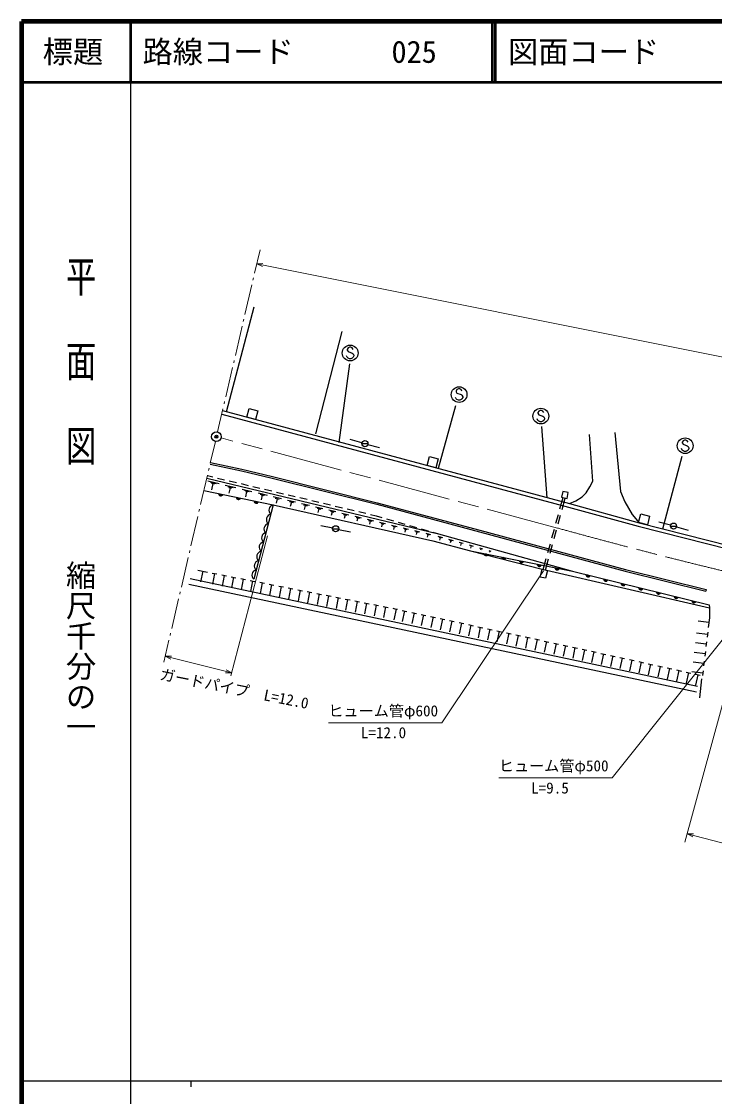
# Model space of a CAD drawing. Units: millimetres, scale not verified. Extents: x 40000 to 680000, y 20000 to 380000.
# Drawn here: x 40000 to 154516, y 202409 to 380000 of the extents above; entities that cross this region are included whole.
import ezdxf
from ezdxf.enums import TextEntityAlignment as Align

# ---------------------------------------------------------------- set-up
doc = ezdxf.new("R2010")
doc.units = ezdxf.units.MM
doc.header["$LTSCALE"] = 1000
doc.header["$PDMODE"] = 32
doc.header["$PDSIZE"] = 500
doc.linetypes.add('CHAIN', pattern=[18.5, 12, -1.5, 3.5, -1.5])
for name, color, linetype, lineweight in [('M-BGD', 7, 'Continuous', 25), ('M-BMK', 2, 'CHAIN', 13), ('M-BMK-HTXT', 7, 'Continuous', 13), ('M-BMK-ROW', 30, 'Continuous', 25), ('M-BMK-SRVR', 3, 'Continuous', 25), ('M-STR-HTXT', 7, 'Continuous', 13), ('M-STR-STRC', 7, 'Continuous', 25), ('M-TTL', 2, 'Continuous', 140), ('M-TTL-BAND', 7, 'Continuous', 25), ('M-TTL-LINE', 7, 'Continuous', 50)]:
    doc.layers.add(name, color=color, linetype=linetype, lineweight=lineweight)
doc.layers.add('M-OTRS', color=6, linetype='Continuous')
doc.layers.add('M-TTL-TXT', color=7, linetype='Continuous')
doc.styles.add('@ＭＳ ゴシック', font='')
doc.styles.add('ＭＳ ゴシック', font='')
doc.styles.get('@ＭＳ ゴシック').set_extended_font_data('@MS Gothic')
doc.styles.get('ＭＳ ゴシック').set_extended_font_data('MS Gothic')

msp = doc.modelspace()

# ---------------------------------------------------------------- linework, layer by layer
at = {"layer": 'M-BGD'}
for p, q in [((73891, 315542), (78449, 332866)), ((92958, 328801), (88582, 311889)), ((96260, 310395), (94333, 310930)), ((96242, 310262), (97242, 310262)), ((97225, 310133), (99157, 309617)), ((70713, 304975), (71617, 304760)), ((70770, 304125), (72638, 303675)), ((71207, 303888), (72141, 303663)), ((71411, 303707), (71878, 303595)), ((72395, 304575), (73563, 304298)), ((74341, 304113), (75509, 303836)), ((70138, 302509), (81584, 300132)), ((71644, 303651), (71404, 302655)), ((73677, 303425), (75411, 303008)), ((74083, 303205), (74950, 302996)), ((74489, 302985), (74266, 302060)), ((74272, 303037), (74706, 302933)), ((76287, 303652), (77455, 303374)), ((76448, 302758), (78054, 302371)), ((76823, 302554), (77627, 302361)), ((77199, 302351), (76993, 301494)), ((76998, 302399), (77400, 302302)), ((78233, 303190), (79401, 302913)), ((79087, 302123), (80571, 301765)), ((79434, 301934), (80176, 301756)), ((80179, 302728), (81347, 302451)), ((82125, 302266), (83293, 301989)), ((81584, 300132), (78383, 287868)), ((79782, 301746), (79591, 300954)), ((79596, 301791), (79967, 301701)), ((81597, 301518), (82975, 301187)), ((81897, 301252), (82586, 301086)), ((82242, 301169), (82065, 300434)), ((83974, 300946), (85298, 300627)), ((84071, 301804), (85239, 301527)), ((84262, 300690), (84924, 300531)), ((84593, 300610), (84423, 299904)), ((86017, 301342), (87185, 301065)), ((86296, 300387), (87568, 300081)), ((86573, 300141), (87209, 299988)), ((87963, 300880), (89131, 300603)), ((89909, 300419), (91077, 300142)), ((128981, 299507), (129489, 301349)), ((129349, 299406), (129857, 301247)), ((86891, 300064), (86728, 299386)), ((88566, 299841), (89786, 299547)), ((88832, 299605), (89442, 299458)), ((89137, 299531), (88980, 298880)), ((90783, 299307), (91953, 299025)), ((91038, 299080), (91623, 298940)), ((91331, 299010), (91180, 298386)), ((91855, 299957), (93022, 299680)), ((92950, 298785), (94071, 298515)), ((93194, 298568), (93754, 298433)), ((93474, 298501), (93330, 297903)), ((93801, 299495), (94968, 299218)), ((95747, 299033), (96914, 298756)), ((97693, 298571), (98597, 298357)), ((98597, 298357), (99528, 298086)), ((128317, 297097), (128716, 298543)), ((128685, 296996), (129084, 298442)), ((91423, 296301), (89465, 296711)), ((95067, 298276), (96140, 298017)), ((95300, 298068), (95837, 297939)), ((95569, 298003), (95431, 297431)), ((97135, 297778), (98161, 297531)), ((97359, 297579), (97872, 297456)), ((97615, 297517), (97483, 296970)), ((99156, 297291), (100137, 297055)), ((99370, 297101), (99860, 296983)), ((99615, 297042), (99489, 296520)), ((100296, 297862), (101448, 297527)), ((101131, 296816), (102067, 296590)), ((101335, 296635), (101803, 296522)), ((101569, 296578), (101449, 296079)), ((102216, 297303), (103368, 296968)), ((104136, 296744), (105289, 296408)), ((147263, 296774), (145331, 297290)), ((147246, 296645), (148246, 296645)), ((91412, 296199), (92412, 296199)), ((92401, 296095), (94358, 295682)), ((103061, 296351), (103953, 296136)), ((103255, 296178), (103701, 296071)), ((103478, 296125), (103363, 295649)), ((104946, 295897), (105795, 295693)), ((105131, 295733), (105556, 295631)), ((105343, 295682), (105234, 295229)), ((106057, 296185), (107209, 295849)), ((106788, 295454), (107596, 295259)), ((106964, 295297), (107368, 295200)), ((107166, 295249), (107062, 294818)), ((107977, 295626), (108908, 295355)), ((108806, 294968), (109591, 294749)), ((108973, 294809), (109365, 294699)), ((127653, 294687), (128052, 296133)), ((128021, 294585), (128420, 296031)), ((148229, 296514), (150160, 295992)), ((109169, 294754), (109052, 294335)), ((110576, 294474), (111317, 294267)), ((110733, 294323), (111104, 294220)), ((110919, 294271), (110808, 293876)), ((112301, 293992), (113000, 293797)), ((112651, 293894), (112521, 293428)), ((113984, 293522), (114641, 293338)), ((114313, 293430), (114190, 292992)), ((115689, 293046), (116177, 292909)), ((126989, 292277), (127388, 293723)), ((127357, 292175), (127756, 293621)), ((115933, 292978), (115842, 292652)), ((117220, 292618), (117549, 292526)), ((117385, 292572), (117323, 292352)), ((126216, 289471), (126724, 291312)), ((126584, 289369), (127091, 291211)), ((151728, 270138), (67865, 287910)), ((69160, 289346), (70730, 289040)), ((69945, 289193), (69600, 287426)), ((71515, 288886), (72300, 288733)), ((71908, 288809), (71563, 287043)), ((73086, 288579), (73871, 288426)), ((73478, 288503), (73133, 286736)), ((74656, 288272), (75441, 288119)), ((75048, 288196), (74703, 286429)), ((76226, 287965), (77011, 287812)), ((76619, 287889), (76273, 286122)), ((151532, 269214), (67669, 286986)), ((77796, 287659), (78582, 287505)), ((78189, 287582), (77844, 285815)), ((79367, 287352), (80152, 287198)), ((79759, 287275), (79414, 285508)), ((80937, 287045), (81722, 286891)), ((81330, 286968), (80984, 285201)), ((82507, 286738), (83292, 286584)), ((82900, 286661), (82555, 284895)), ((84078, 286431), (84863, 286278)), ((84470, 286354), (84125, 284588)), ((85648, 286124), (86433, 285971)), ((86040, 286047), (85695, 284281)), ((153132, 286178), (153067, 285916)), ((87218, 285817), (88003, 285664)), ((87611, 285740), (87265, 283974)), ((88788, 285510), (89574, 285357)), ((89181, 285434), (88836, 283667)), ((90359, 285203), (91144, 285050)), ((90751, 285127), (90406, 283360)), ((91929, 284896), (92714, 284743)), ((92322, 284820), (91976, 283053)), ((93499, 284590), (94284, 284436)), ((93892, 284513), (93547, 282746)), ((95070, 284283), (95855, 284129)), ((95462, 284206), (95117, 282439)), ((96640, 283976), (97425, 283822)), ((97032, 283899), (96687, 282132)), ((98210, 283669), (98995, 283515)), ((98603, 283592), (98258, 281826)), ((99781, 283362), (100566, 283209)), ((100173, 283285), (99828, 281519)), ((101351, 283055), (101682, 282990)), ((101908, 282942), (101528, 281182)), ((101682, 282990), (102134, 282893)), ((102916, 282724), (103698, 282555)), ((103307, 282639), (102927, 280880)), ((104480, 282386), (105262, 282217)), ((104871, 282302), (104491, 280542)), ((106044, 282048), (106826, 281880)), ((106435, 281964), (106055, 280205)), ((107608, 281711), (108390, 281542)), ((107999, 281626), (107619, 279867)), ((109172, 281373), (109954, 281204)), ((109563, 281289), (109183, 279529)), ((110736, 281035), (111518, 280866)), ((111127, 280951), (110747, 279191)), ((112300, 280698), (113082, 280529)), ((112691, 280613), (112311, 278854)), ((153593, 280697), (151807, 280917)), ((153691, 281491), (153495, 279903)), ((113864, 280360), (114646, 280191)), ((114255, 280275), (113875, 278516)), ((115428, 280022), (116210, 279853)), ((115819, 279938), (115439, 278178)), ((116992, 279684), (117774, 279516)), ((117383, 279600), (117003, 277841)), ((118556, 279347), (119338, 279178)), ((118947, 279262), (118567, 277503)), ((120120, 279009), (120902, 278840)), ((120511, 278925), (120131, 277165)), ((153349, 278712), (151562, 278932)), ((153398, 279109), (153300, 278315)), ((121684, 278671), (122465, 278502)), ((122075, 278587), (121695, 276827)), ((123247, 278334), (124029, 278165)), ((123638, 278249), (123259, 276490)), ((124811, 277996), (125593, 277827)), ((125202, 277911), (124822, 276152)), ((126375, 277658), (127157, 277489)), ((126766, 277574), (126386, 275814)), ((127939, 277320), (128721, 277152)), ((128330, 277236), (127950, 275477)), ((153153, 277124), (151367, 277344)), ((153202, 277521), (153104, 276727)), ((129503, 276983), (130285, 276814)), ((129894, 276898), (129514, 275139)), ((131067, 276645), (131849, 276476)), ((131458, 276561), (131078, 274801)), ((132631, 276307), (133412, 276135)), ((133022, 276221), (132635, 274463)), ((134194, 275963), (134975, 275791)), ((134584, 275877), (134198, 274119)), ((135756, 275620), (136538, 275448)), ((136147, 275534), (135760, 273776)), ((137319, 275276), (138100, 275104)), ((152958, 275536), (151171, 275756)), ((153007, 275933), (152909, 275139)), ((137710, 275190), (137323, 273432)), ((138882, 274932), (139663, 274760)), ((139272, 274846), (138886, 273088)), ((140444, 274588), (141226, 274416)), ((140835, 274502), (140448, 272744)), ((142007, 274245), (142788, 274073)), ((142398, 274159), (142011, 272401)), ((143570, 273901), (144351, 273729)), ((143960, 273815), (143574, 272057)), ((145132, 273557), (145914, 273385)), ((152762, 273948), (150976, 274168)), ((152811, 274345), (152713, 273551)), ((145523, 273471), (145136, 271713)), ((146695, 273213), (147476, 273041)), ((147086, 273127), (146699, 271369)), ((148258, 272870), (149039, 272698)), ((148648, 272784), (148261, 271026)), ((149820, 272526), (150601, 272354)), ((150211, 272440), (149824, 270682)), ((152567, 272360), (150780, 272580)), ((151383, 272182), (152164, 272010)), ((151773, 272096), (151387, 270338)), ((152615, 272757), (152518, 271963)), ((152388, 271431), (152027, 268245))]:
    msp.add_line(p, q, dxfattribs=at)
for points in [[(73083, 315137), (130380, 299779), (141913, 296608), (160789, 291822)], [(73239, 315716), (130537, 300358), (142066, 297188), (160937, 292404)], [(130537, 300358), (131574, 300798), (132627, 301447), (133303, 302137), (133910, 303100), (134384, 304037), (133845, 311764)], [(138024, 312089), (139005, 302378), (139685, 300662), (140888, 298559), (142066, 297188)], [(71160, 306865), (76370, 305778), (81429, 304544), (98721, 300245), (115687, 295694), (139763, 289221), (153067, 285916)], [(71215, 307129), (76429, 306041), (81493, 304807), (98789, 300506), (115757, 295955), (139830, 289482), (153132, 286178)], [(70619, 304573), (108908, 295355), (131060, 289169)], [(81584, 300132), (107973, 294204), (114188, 292579), (126019, 289516), (153679, 283116)], [(114188, 292579), (131060, 289169), (153655, 283633)], [(153655, 283633), (153679, 283116), (153691, 281491)]]:
    msp.add_lwpolyline(points, dxfattribs=at)
for points in [[(129253, 301395), (130163, 301217), (130352, 302186), (129442, 302363)], [(126019, 289516), (126901, 289312), (126600, 288012), (125718, 288216)]]:
    msp.add_lwpolyline(points, close=True, dxfattribs=at)
for centre in [(96742, 310262), (91912, 296199), (147746, 296645)]:
    msp.add_circle(centre, 500, dxfattribs=at)
for centre, radius, start, end in [((72934, 301984), 354, 177.06433, 339.4695), ((72934, 301984), 283, 179.28836, 337.24547), ((72934, 301984), 212, 183.03469, 333.49914), ((72934, 301984), 142, 190.74642, 325.78741), ((72934, 301984), 100, 201.06408, 315.46975), ((75872, 301374), 354, 177.06433, 339.4695), ((75872, 301374), 283, 179.28836, 337.24547), ((75872, 301374), 212, 183.03469, 333.49914), ((75872, 301374), 142, 190.74642, 325.78741), ((75872, 301374), 100, 201.06408, 315.46975), ((78809, 300764), 354, 177.06433, 339.4695), ((78809, 300764), 283, 179.28836, 337.24547), ((78809, 300764), 212, 183.03469, 333.49914), ((78809, 300764), 142, 190.74642, 325.78741), ((78809, 300764), 100, 201.06408, 315.46975), ((81749, 299270), 878, 100.85603, 229.88907), ((81349, 297737), 878, 100.85603, 229.88907), ((80949, 296204), 878, 100.85603, 229.88907), ((80549, 294671), 878, 100.85603, 229.88907), ((80149, 293138), 878, 100.85603, 229.88907), ((79748, 291605), 878, 100.85603, 229.88907), ((116754, 292116), 354, 177.36934, 339.77452), ((116754, 292116), 283, 179.59338, 337.55048), ((116754, 292116), 212, 183.3397, 333.80415), ((116754, 292116), 142, 191.05143, 326.09242), ((116754, 292116), 100, 201.3691, 315.77476), ((119694, 291521), 354, 177.36934, 339.77452), ((119694, 291521), 283, 179.59338, 337.55048), ((119694, 291521), 212, 183.3397, 333.80415), ((119694, 291521), 142, 191.05143, 326.09242), ((119694, 291521), 100, 201.3691, 315.77476), ((79348, 290072), 878, 100.85603, 229.88907), ((122635, 290927), 354, 177.36934, 339.77452), ((122635, 290927), 283, 179.59338, 337.55048), ((122635, 290927), 212, 183.3397, 333.80415), ((122635, 290927), 142, 191.05143, 326.09242), ((122635, 290927), 100, 201.3691, 315.77476), ((125575, 290333), 354, 177.36934, 339.77452), ((125575, 290333), 283, 179.59338, 337.55048), ((125575, 290333), 212, 183.3397, 333.80415), ((125575, 290333), 142, 191.05143, 326.09242), ((125575, 290333), 100, 201.3691, 315.77476), ((128516, 289738), 354, 177.36934, 339.77452), ((128516, 289738), 283, 179.59338, 337.55048), ((128516, 289738), 212, 183.3397, 333.80415), ((128516, 289738), 142, 191.05143, 326.09242), ((128516, 289738), 100, 201.3691, 315.77476), ((78948, 288539), 878, 100.85603, 229.88907), ((133629, 288595), 354, 175.03275, 337.43793), ((133629, 288595), 283, 177.25679, 335.21389), ((133629, 288595), 212, 181.00311, 331.46756), ((133629, 288595), 142, 188.71484, 323.75583), ((133629, 288595), 100, 199.0325, 313.43817), ((136543, 287881), 354, 175.03275, 337.43793), ((136543, 287881), 283, 177.25679, 335.21389), ((136543, 287881), 212, 181.00311, 331.46756), ((136543, 287881), 142, 188.71484, 323.75583), ((136543, 287881), 100, 199.0325, 313.43817), ((139457, 287167), 354, 175.03275, 337.43793), ((139457, 287167), 283, 177.25679, 335.21389), ((139457, 287167), 212, 181.00311, 331.46756), ((139457, 287167), 142, 188.71484, 323.75583), ((139457, 287167), 100, 199.0325, 313.43817), ((142371, 286454), 354, 175.03275, 337.43793), ((142371, 286454), 283, 177.25679, 335.21389), ((142371, 286454), 212, 181.00311, 331.46756), ((142371, 286454), 142, 188.71484, 323.75583), ((142371, 286454), 100, 199.0325, 313.43817), ((145284, 285740), 354, 175.03275, 337.43793), ((145284, 285740), 283, 177.25679, 335.21389), ((145284, 285740), 212, 181.00311, 331.46756), ((145284, 285740), 142, 188.71484, 323.75583), ((145284, 285740), 100, 199.0325, 313.43817), ((148198, 285026), 354, 175.03275, 337.43793), ((148198, 285026), 283, 177.25679, 335.21389), ((148198, 285026), 212, 181.00311, 331.46756), ((148198, 285026), 142, 188.71484, 323.75583), ((148198, 285026), 100, 199.0325, 313.43817), ((151112, 284312), 354, 175.03275, 337.43793), ((151112, 284312), 283, 177.25679, 335.21389), ((151112, 284312), 212, 181.00311, 331.46756), ((151112, 284312), 142, 188.71484, 323.75583), ((151112, 284312), 100, 199.0325, 313.43817)]:
    msp.add_arc(centre, radius, start, end, dxfattribs=at)
at = {"layer": 'M-BMK'}
msp.add_line((128560, 296321), (72986, 311201), dxfattribs=at)
msp.add_arc((358942, 1129153), 864109, 254.53723, 257.30499, dxfattribs=at)
at = {"layer": 'M-BMK-HTXT'}
for p, q in [((78517, 338430), (79414, 342275)), ((78245, 337262), (78335, 337651)), ((76927, 331613), (78063, 336483)), ((76654, 330445), (76745, 330834)), ((75337, 324796), (76473, 329666)), ((75064, 323628), (75155, 324017)), ((73746, 317979), (74882, 322849)), ((73474, 316811), (73565, 317200)), ((72395, 312187), (73292, 316032)), ((71189, 307016), (72032, 310629)), ((70916, 305847), (71007, 306237)), ((69599, 300199), (70735, 305068)), ((69326, 299030), (69417, 299420)), ((68008, 293382), (69144, 298251)), ((66418, 286565), (67554, 291434)), ((67736, 292213), (67827, 292603)), ((64828, 279748), (65964, 284617)), ((66146, 285396), (66236, 285786)), ((64555, 278579), (64646, 278969)), ((63531, 274187), (64374, 277800))]:
    msp.add_line(p, q, dxfattribs=at)
at = {"layer": 'M-BMK-ROW'}
for p, q in [((77238, 314634), (77627, 316082)), ((78687, 314245), (77238, 314634)), ((77627, 316082), (79075, 315694)), ((79075, 315694), (78687, 314245)), ((107029, 306671), (107418, 308120)), ((107418, 308120), (108867, 307732)), ((108867, 307732), (108478, 306283)), ((108478, 306283), (107029, 306671)), ((141976, 297221), (142344, 298675)), ((142344, 298675), (143798, 298307)), ((143430, 296853), (141976, 297221)), ((143798, 298307), (143430, 296853))]:
    msp.add_line(p, q, dxfattribs=at)
at = {"layer": 'M-BMK-SRVR'}
msp.add_circle((72213, 311408), 800, dxfattribs=at)
at = {"layer": 'M-OTRS'}
msp.add_point((72213, 311408), dxfattribs=at)
at = {"layer": 'M-STR-HTXT'}
for p, q in [((78872, 339951), (79901, 340000)), ((78872, 339951), (251316, 305487)), ((78872, 339951), (79803, 339509)), ((74605, 271912), (80658, 295035)), ((126285, 289263), (109454, 264152)), ((159096, 281954), (137621, 255076)), ((63753, 275139), (64784, 275142)), ((63753, 275139), (74738, 272422)), ((63753, 275139), (64664, 274656)), ((74738, 272422), (73707, 272420)), ((74738, 272422), (73827, 272905)), ((149631, 244417), (157083, 271820)), ((109454, 264152), (90704, 264152)), ((137621, 255076), (118871, 255076)), ((150014, 245824), (150915, 245323)), ((150014, 245824), (151044, 245806))]:
    msp.add_line(p, q, dxfattribs=at)
msp.add_arc((329675, 914167), 692070, 254.95371, 270.05538, dxfattribs=at)
at = {"layer": 'M-STR-STRC'}
for p, q in [((93957, 326063), (93839, 325826)), ((93839, 325826), (93839, 325708)), ((93839, 325708), (93957, 325472)), ((94193, 326181), (93957, 326063)), ((93957, 325472), (94666, 325235)), ((94430, 326181), (94193, 326181)), ((94666, 326063), (94430, 326181)), ((94784, 325826), (94666, 326063)), ((94666, 325235), (94784, 325117)), ((94784, 325117), (94903, 324881)), ((92496, 310469), (94233, 323419)), ((93839, 324526), (93721, 324763)), ((93957, 324408), (93839, 324526)), ((94193, 324290), (93957, 324408)), ((94430, 324290), (94193, 324290)), ((94666, 324408), (94430, 324290)), ((94784, 324526), (94666, 324408)), ((94903, 324763), (94784, 324526)), ((94903, 324881), (94903, 324763)), ((111843, 317656), (111724, 317893)), ((111961, 319193), (111843, 318956)), ((111843, 318956), (111843, 318838)), ((111843, 318838), (111961, 318602)), ((112197, 319311), (111961, 319193)), ((111961, 318602), (112670, 318365)), ((112434, 319311), (112197, 319311)), ((112670, 319193), (112434, 319311)), ((112788, 318956), (112670, 319193)), ((112670, 318365), (112788, 318247)), ((112788, 318247), (112906, 318011)), ((112906, 317893), (112788, 317656)), ((112906, 318011), (112906, 317893)), ((108920, 306205), (111763, 316549)), ((111961, 317538), (111843, 317656)), ((112197, 317420), (111961, 317538)), ((112434, 317420), (112197, 317420)), ((112670, 317538), (112434, 317420)), ((112788, 317656), (112670, 317538)), ((125345, 314103), (125227, 314339)), ((125464, 315639), (125345, 315403)), ((125345, 315403), (125345, 315285)), ((125345, 315285), (125464, 315048)), ((125700, 315758), (125464, 315639)), ((125464, 315048), (126173, 314812)), ((125936, 315758), (125700, 315758)), ((126173, 315639), (125936, 315758)), ((126291, 315403), (126173, 315639)), ((126173, 314812), (126291, 314694)), ((126291, 314694), (126409, 314458)), ((126409, 314339), (126291, 314103)), ((126409, 314458), (126409, 314339)), ((125464, 313985), (125345, 314103)), ((125700, 313867), (125464, 313985)), ((125936, 313867), (125700, 313867)), ((126173, 313985), (125936, 313867)), ((126845, 301309), (125976, 313075)), ((126291, 314103), (126173, 313985)), ((149547, 310862), (149311, 310744)), ((149783, 310862), (149547, 310862)), ((150020, 310744), (149783, 310862)), ((149193, 309207), (149074, 309444)), ((149311, 310744), (149193, 310507)), ((149193, 310507), (149193, 310389)), ((149193, 310389), (149311, 310153)), ((149311, 309089), (149193, 309207)), ((149311, 310153), (150020, 309916)), ((149547, 308971), (149311, 309089)), ((150020, 309089), (149783, 308971)), ((150138, 310507), (150020, 310744)), ((150020, 309916), (150138, 309798)), ((150138, 309207), (150020, 309089)), ((150138, 309798), (150256, 309562)), ((150256, 309444), (150138, 309207)), ((150256, 309562), (150256, 309444)), ((145954, 296177), (149191, 308179)), ((149783, 308971), (149547, 308971))]:
    msp.add_line(p, q, dxfattribs=at)
for centre in [(94312, 325235), (112315, 318365), (125818, 314812), (149665, 309916)]:
    msp.add_circle(centre, 1300, dxfattribs=at)
at = {"layer": 'M-TTL'}
for p, q in [((40000, 380000), (40000, 20000)), ((680000, 380000), (40000, 380000))]:
    msp.add_line(p, q, dxfattribs=at)
at = {"layer": 'M-TTL-BAND'}
for p, q in [((58000, 370000), (58000, 20000)), ((40000, 205000), (579000, 205000)), ((68000, 205000), (68000, 204000))]:
    msp.add_line(p, q, dxfattribs=at)
at = {"layer": 'M-TTL-LINE'}
for p, q in [((58000, 380000), (58000, 370000)), ((117750, 380000), (117750, 370000)), ((118250, 380000), (118250, 370000)), ((40000, 370000), (680000, 370000))]:
    msp.add_line(p, q, dxfattribs=at)

# ---------------------------------------------------------------- texts
at = {"layer": 'M-STR-HTXT', "style": 'ＭＳ ゴシック'}
msp.add_text('ガードパイプ  L=12.0', height=1833, rotation=348.669, dxfattribs=at).set_placement((74883, 268334), align=Align.BOTTOM_CENTER)
for s, p in [('ヒューム管φ600', (90704, 264652)), ('ヒューム管φ500', (118871, 255576))]:
    msp.add_text(s, height=1833, dxfattribs=at).set_placement(p, align=Align.BOTTOM_LEFT)
for s, p in [('L=12.0', (99820, 261046)), ('L=9.5', (127326, 251912))]:
    msp.add_text(s, height=1833, dxfattribs=at).set_placement(p, align=Align.BOTTOM_CENTER)
at = {"layer": 'M-TTL-BAND', "style": '@ＭＳ ゴシック', "width": 1.4}
msp.add_text('平  面  図', height=3666, rotation=270, dxfattribs=at).set_placement((49777, 306475), align=Align.MIDDLE_RIGHT)
at = {"layer": 'M-TTL-BAND', "style": '@ＭＳ ゴシック'}
msp.add_text('縮尺千分の一', height=3666, rotation=270, dxfattribs=at).set_placement((49777, 261030), align=Align.MIDDLE_RIGHT)
at = {"layer": 'M-TTL-TXT', "style": 'ＭＳ ゴシック'}
msp.add_text('標題', height=3666, dxfattribs=at).set_placement((48500, 375000), align=Align.MIDDLE_CENTER)
for s, p in [('路線コード', (60000, 375000)), ('025', (101142, 375000)), ('図面コード', (120380, 375000))]:
    msp.add_text(s, height=3666, dxfattribs=at).set_placement(p, align=Align.MIDDLE_LEFT)

doc.saveas('drawing.dxf')
